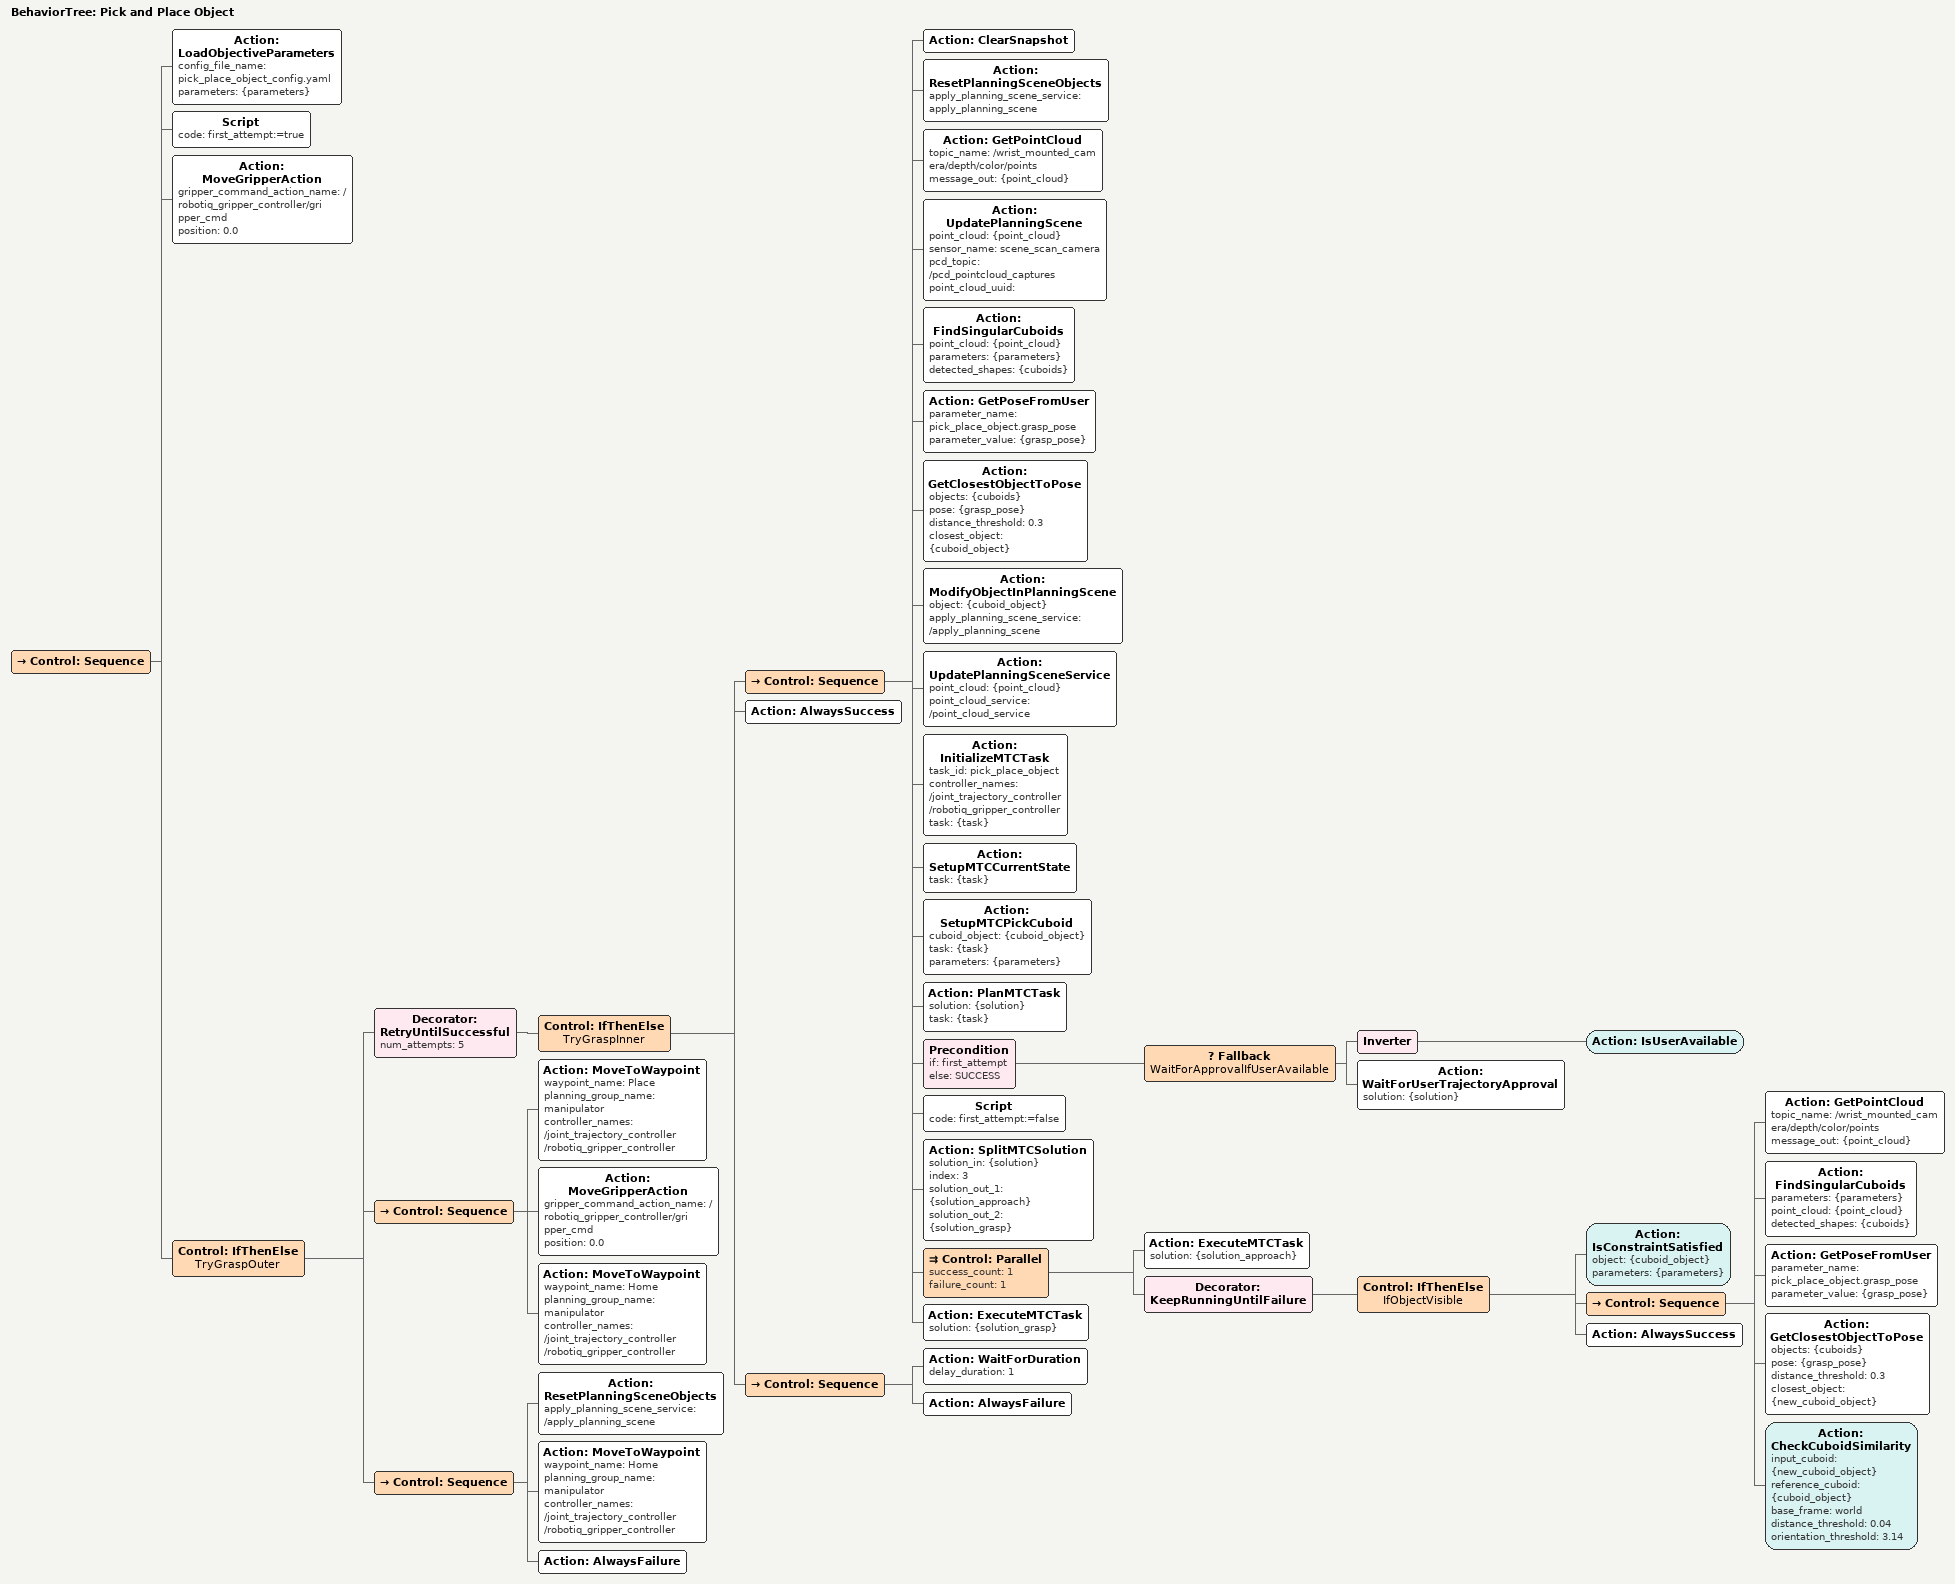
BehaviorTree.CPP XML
<?xml version="1.0"?>
  <root BTCPP_format="4" main_tree_to_execute="Pick and Place Object">
    <BehaviorTree ID="Pick and Place Object" _description="Pick up a small object and place it at a known location">
        <Control ID="Sequence">
            <Action ID="LoadObjectiveParameters" config_file_name="pick_place_object_config.yaml" parameters="{parameters}"/>
            <Script code="first_attempt:=true" />
            <!-- Open the gripper before doing any planning. -->
            <Action ID="MoveGripperAction" gripper_command_action_name="/robotiq_gripper_controller/gripper_cmd" position="0.0"/>

            <Control ID="IfThenElse" name="TryGraspOuter">
                <Decorator ID="RetryUntilSuccessful" num_attempts="5">
                    <Control ID="IfThenElse" name="TryGraspInner">
                        <Control ID="Sequence">
                            <!-- Clear the collision octree. -->
                            <Action ID="ClearSnapshot"/>
                            <!-- Remove any objects which might remain in the planning scene from previous pick attempts -->
                            <Action ID="ResetPlanningSceneObjects" apply_planning_scene_service="apply_planning_scene"/>
                            <!-- Get the latest point cloud from the target topic-->
                            <Action ID="GetPointCloud" topic_name="/wrist_mounted_camera/depth/color/points" message_out="{point_cloud}" />
                            <!-- Publish point cloud for display by UI -->
                            <Action ID="UpdatePlanningScene" point_cloud="{point_cloud}" sensor_name="scene_scan_camera" pcd_topic="/pcd_pointcloud_captures" point_cloud_uuid=""/>
                            <!-- Detect all cuboids in that point cloud-->
                            <Action ID="FindSingularCuboids" point_cloud="{point_cloud}" parameters="{parameters}" detected_shapes="{cuboids}"/>
                            <!-- Find the closest cuboid to the pose calculated from the user's original click -->
                            <Action ID="GetPoseFromUser" parameter_name="pick_place_object.grasp_pose" parameter_value="{grasp_pose}" />
                            <Action ID="GetClosestObjectToPose" objects="{cuboids}" pose="{grasp_pose}" distance_threshold="0.3" closest_object="{cuboid_object}"/>
                            <!-- Add this cuboid to the planning scene. -->
                            <Action ID="ModifyObjectInPlanningScene" object="{cuboid_object}" apply_planning_scene_service="/apply_planning_scene"/>
                             <!-- Use point cloud to update the collision octomap (happens after ModifyObjectInPlanningScene so the cuboid is excluded from the octomap)-->
                            <Action ID="UpdatePlanningSceneService" point_cloud="{point_cloud}" point_cloud_service="/point_cloud_service"/>

                            <!-- Set up an MTC task to pick the cuboid and then plan the task. -->
                            <Action ID="InitializeMTCTask" task_id="pick_place_object" controller_names="/joint_trajectory_controller /robotiq_gripper_controller" task="{task}"/>
                            <Action ID="SetupMTCCurrentState" task="{task}"/>
                            <Action ID="SetupMTCPickCuboid" cuboid_object="{cuboid_object}" task="{task}" parameters="{parameters}"/>
                            <Action ID="PlanMTCTask" solution="{solution}" task="{task}"/>

                            <!-- Send trajectory preview to user only if this is the first time trying to pick the object. -->
                            <Precondition if="first_attempt" else="SUCCESS">
                                <Fallback name="WaitForApprovalIfUserAvailable">
                                    <Inverter>
                                        <Action ID="IsUserAvailable" />
                                    </Inverter>
                                    <Action ID="WaitForUserTrajectoryApproval" solution="{solution}" />
                                </Fallback>
                            </Precondition>

                            <!-- Set value to port to skip preview on following attempts. -->
                            <Script code="first_attempt:=false" />

                            <!-- Split the solution between the big freespace move to the pre-grasp pose and the short Cartesian move to grasp. -->
                            <Action ID="SplitMTCSolution" solution_in="{solution}" index="3" solution_out_1="{solution_approach}" solution_out_2="{solution_grasp}"/>

                            <!-- Do the following in parallel: -->
                            <Control ID="Parallel" success_count="1" failure_count="1">
                                <!-- Parallel branch 1: Execute the part of the solution that moves to the pre-grasp pose. -->
                                <Action ID="ExecuteMTCTask" solution="{solution_approach}"/>

                                <!-- Parallel branch 2: Continuously analyze point clouds to make sure we can still find an object that is similar to and located at nearly the same pose as the original object we planned to grasp. -->
                                <Decorator ID="KeepRunningUntilFailure">
                                    <Control ID="IfThenElse" name="IfObjectVisible">
                                        <!-- IF -->
                                        <Action ID="IsConstraintSatisfied" object="{cuboid_object}" parameters="{parameters}" />

                                        <!-- THEN -->
                                        <Control ID="Sequence">
                                            <Action ID="GetPointCloud" topic_name="/wrist_mounted_camera/depth/color/points" message_out="{point_cloud}" />
                                            <Action ID="FindSingularCuboids" parameters="{parameters}" point_cloud="{point_cloud}" detected_shapes="{cuboids}"/>
                                            <Action ID="GetPoseFromUser" parameter_name="pick_place_object.grasp_pose" parameter_value="{grasp_pose}" />
                                            <Action ID="GetClosestObjectToPose" objects="{cuboids}" pose="{grasp_pose}" distance_threshold="0.3" closest_object="{new_cuboid_object}"/>
                                            <Action ID="CheckCuboidSimilarity" input_cuboid="{new_cuboid_object}" reference_cuboid="{cuboid_object}" base_frame="world" distance_threshold="0.04" orientation_threshold="3.14" />
                                        </Control>

                                        <!-- ELSE -->
                                        <Action ID="AlwaysSuccess"/>
                                    </Control>
                                </Decorator>
                            </Control>

                            <!-- We will reach this part of the Objective if the move to the pre-grasp pose succeeds without the system detecting a significant change in the target object. -->
                            <Action ID="ExecuteMTCTask" solution="{solution_grasp}"/>
                        </Control>

                        <!-- The "Then" condition of the TryGraspInner IfThenElse control. If motion execution succeeded, emit a success to exit the retry loop. -->
                        <Action ID="AlwaysSuccess"/>

                        <!-- The "Else" condition of the TryGraspInner IfThenElse control.  We will reach this part of the Objective if the system detects a significant change in the target object. -->
                        <Control ID="Sequence">
                            <!-- Pause for a short duration, then emit a failure to trigger a retry. -->
                            <Action ID="WaitForDuration" delay_duration="1"/>
                            <Action ID="AlwaysFailure"/>
                        </Control>
                    </Control>
                </Decorator>

                <!-- The "Then" condition of the TryGraspOuter IfThenElse control. After successful grasp, move to dropoff pose and release object, then return home. -->
                <Control ID="Sequence">
                    <Action ID="MoveToWaypoint" waypoint_name="Place" planning_group_name="manipulator" controller_names="/joint_trajectory_controller /robotiq_gripper_controller"/>
                    <Action ID="MoveGripperAction" gripper_command_action_name="/robotiq_gripper_controller/gripper_cmd" position="0.0"/>
                    <Action ID="MoveToWaypoint" waypoint_name="Home" planning_group_name="manipulator" controller_names="/joint_trajectory_controller /robotiq_gripper_controller"/>
                </Control>

                <!-- The "Else" condition of the TryGraspOuter IfThenElse control. Move to the Home pose if all retry attempts failed. -->
                <Control ID="Sequence">
                    <Action ID="ResetPlanningSceneObjects" apply_planning_scene_service="/apply_planning_scene"/>
                    <Action ID="MoveToWaypoint" waypoint_name="Home" planning_group_name="manipulator" controller_names="/joint_trajectory_controller /robotiq_gripper_controller"/>
                    <Action ID="AlwaysFailure"/>
                </Control>
            </Control>
        </Control>
    </BehaviorTree>
</root>
